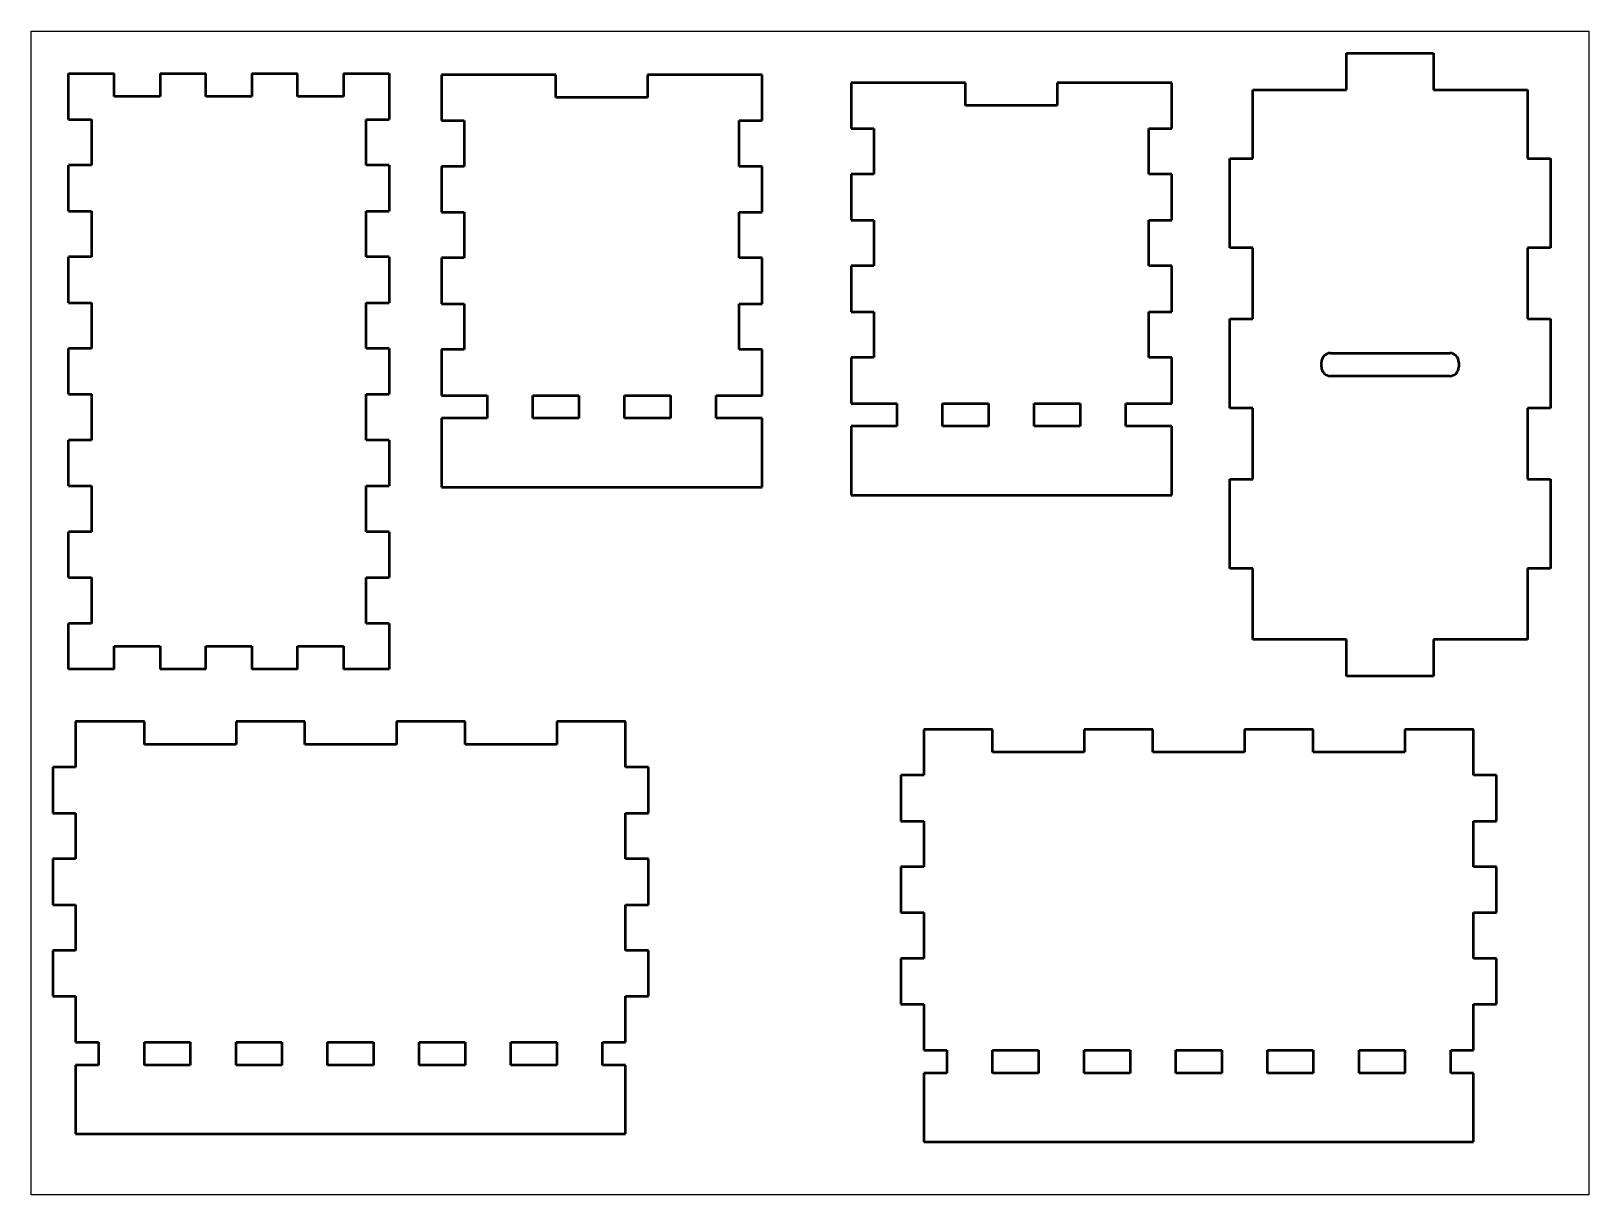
# Model space of a CAD drawing. Header units: millimetres. Extents: x 6 to 346, y 343 to 597.
import ezdxf

# ---------------------------------------------------------------- set-up
doc = ezdxf.new("R2010")
doc.units = ezdxf.units.MM
doc.layers.add('可見 (ISO)', color=7, linetype='Continuous', lineweight=50)
doc.layers.add('草圖幾何圖形 (ISO)', color=7, linetype='Continuous', lineweight=25)

msp = doc.modelspace()

# ---------------------------------------------------------------- linework, layer by layer
at = {"layer": '可見 (ISO)'}
for p, q in [((293.45, 592.16), (312.45, 592.16)), ((293.45, 584.16), (293.45, 592.16)), ((312.45, 592.16), (312.45, 584.16)), ((14.47, 587.67), (24.47, 587.67)), ((14.47, 577.67), (14.47, 587.67)), ((24.47, 582.67), (24.47, 587.67)), ((34.47, 587.67), (34.47, 582.67)), ((34.47, 587.67), (44.47, 587.67)), ((44.47, 582.67), (44.47, 587.67)), ((54.47, 587.67), (54.47, 582.67)), ((54.47, 587.67), (64.47, 587.67)), ((64.47, 582.67), (64.47, 587.67)), ((74.47, 587.67), (74.47, 582.67)), ((74.47, 587.67), (84.47, 587.67)), ((84.47, 587.67), (84.47, 577.67)), ((95.86, 587.43), (95.86, 577.43)), ((120.86, 587.43), (95.86, 587.43)), ((120.86, 582.43), (120.86, 587.43)), ((140.86, 587.43), (140.86, 582.43)), ((165.86, 587.43), (140.86, 587.43)), ((165.86, 577.43), (165.86, 587.43)), ((185.28, 585.69), (185.28, 575.69)), ((210.28, 585.69), (185.28, 585.69)), ((210.28, 580.69), (210.28, 585.69)), ((230.28, 585.69), (230.28, 580.69)), ((255.28, 585.69), (230.28, 585.69)), ((255.28, 575.69), (255.28, 585.69)), ((34.47, 582.67), (24.47, 582.67)), ((54.47, 582.67), (44.47, 582.67)), ((74.47, 582.67), (64.47, 582.67)), ((140.86, 582.43), (120.86, 582.43)), ((272.95, 584.16), (293.45, 584.16)), ((272.95, 569.16), (272.95, 584.16)), ((312.45, 584.16), (332.95, 584.16)), ((332.95, 584.16), (332.95, 569.16)), ((230.28, 580.69), (210.28, 580.69)), ((14.47, 577.67), (19.47, 577.67)), ((19.47, 577.67), (19.47, 567.67)), ((79.47, 567.67), (79.47, 577.67)), ((79.47, 577.67), (84.47, 577.67)), ((95.86, 577.43), (100.86, 577.43)), ((100.86, 577.43), (100.86, 567.43)), ((160.86, 577.43), (165.86, 577.43)), ((160.86, 567.43), (160.86, 577.43)), ((185.28, 575.69), (190.28, 575.69)), ((190.28, 575.69), (190.28, 565.69)), ((250.28, 575.69), (255.28, 575.69)), ((250.28, 565.69), (250.28, 575.69)), ((267.95, 569.16), (272.95, 569.16)), ((267.95, 549.66), (267.95, 569.16)), ((332.95, 569.16), (337.95, 569.16)), ((337.95, 569.16), (337.95, 549.66)), ((19.47, 567.67), (14.47, 567.67)), ((14.47, 557.67), (14.47, 567.67)), ((84.47, 567.67), (79.47, 567.67)), ((84.47, 567.67), (84.47, 557.67)), ((95.86, 567.43), (95.86, 557.43)), ((100.86, 567.43), (95.86, 567.43)), ((165.86, 567.43), (160.86, 567.43)), ((165.86, 557.43), (165.86, 567.43)), ((185.28, 565.69), (185.28, 555.69)), ((190.28, 565.69), (185.28, 565.69)), ((255.28, 565.69), (250.28, 565.69)), ((255.28, 555.69), (255.28, 565.69)), ((14.47, 557.67), (19.47, 557.67)), ((19.47, 557.67), (19.47, 547.67)), ((79.47, 547.67), (79.47, 557.67)), ((79.47, 557.67), (84.47, 557.67)), ((95.86, 557.43), (100.86, 557.43)), ((100.86, 557.43), (100.86, 547.43)), ((160.86, 547.43), (160.86, 557.43)), ((160.86, 557.43), (165.86, 557.43)), ((185.28, 555.69), (190.28, 555.69)), ((190.28, 555.69), (190.28, 545.69)), ((250.28, 545.69), (250.28, 555.69)), ((250.28, 555.69), (255.28, 555.69)), ((19.47, 547.67), (14.47, 547.67)), ((14.47, 537.67), (14.47, 547.67)), ((84.47, 547.67), (79.47, 547.67)), ((84.47, 547.67), (84.47, 537.67)), ((95.86, 547.43), (95.86, 537.43)), ((100.86, 547.43), (95.86, 547.43)), ((165.86, 547.43), (160.86, 547.43)), ((165.86, 537.43), (165.86, 547.43)), ((272.95, 549.66), (267.95, 549.66)), ((272.95, 534.16), (272.95, 549.66)), ((337.95, 549.66), (332.95, 549.66)), ((332.95, 549.66), (332.95, 534.16)), ((185.28, 545.69), (185.28, 535.69)), ((190.28, 545.69), (185.28, 545.69)), ((255.28, 545.69), (250.28, 545.69)), ((255.28, 535.69), (255.28, 545.69)), ((14.47, 537.67), (19.47, 537.67)), ((19.47, 537.67), (19.47, 527.67)), ((79.47, 537.67), (84.47, 537.67)), ((79.47, 527.67), (79.47, 537.67)), ((95.86, 537.43), (100.86, 537.43)), ((100.86, 537.43), (100.86, 527.43)), ((160.86, 537.43), (165.86, 537.43)), ((160.86, 527.43), (160.86, 537.43)), ((185.28, 535.69), (190.28, 535.69)), ((190.28, 535.69), (190.28, 525.69)), ((250.28, 535.69), (255.28, 535.69)), ((250.28, 525.69), (250.28, 535.69)), ((267.95, 534.16), (272.95, 534.16)), ((267.95, 514.66), (267.95, 534.16)), ((332.95, 534.16), (337.95, 534.16)), ((337.95, 534.16), (337.95, 514.66)), ((19.47, 527.67), (14.47, 527.67)), ((14.47, 517.67), (14.47, 527.67)), ((84.47, 527.67), (79.47, 527.67)), ((84.47, 527.67), (84.47, 517.67)), ((95.86, 527.43), (95.86, 517.43)), ((100.86, 527.43), (95.86, 527.43)), ((165.86, 527.43), (160.86, 527.43)), ((165.86, 517.43), (165.86, 527.43)), ((185.28, 525.69), (185.28, 515.69)), ((190.28, 525.69), (185.28, 525.69)), ((255.28, 525.69), (250.28, 525.69)), ((255.28, 515.69), (255.28, 525.69)), ((287.95, 523.66), (287.95, 524.66)), ((289.95, 526.66), (315.95, 526.66)), ((317.95, 524.66), (317.95, 523.66)), ((315.95, 521.66), (289.95, 521.66)), ((14.47, 517.67), (19.47, 517.67)), ((19.47, 517.67), (19.47, 507.67)), ((79.47, 507.67), (79.47, 517.67)), ((79.47, 517.67), (84.47, 517.67)), ((95.86, 517.43), (105.86, 517.43)), ((105.86, 517.43), (105.86, 512.43)), ((115.86, 517.43), (125.86, 517.43)), ((115.86, 512.43), (115.86, 517.43)), ((125.86, 517.43), (125.86, 512.43)), ((135.86, 517.43), (145.86, 517.43)), ((135.86, 512.43), (135.86, 517.43)), ((145.86, 517.43), (145.86, 512.43)), ((155.86, 517.43), (165.86, 517.43)), ((155.86, 512.43), (155.86, 517.43)), ((185.28, 515.69), (195.28, 515.69)), ((195.28, 515.69), (195.28, 510.69)), ((205.28, 515.69), (215.28, 515.69)), ((205.28, 510.69), (205.28, 515.69)), ((215.28, 515.69), (215.28, 510.69)), ((225.28, 515.69), (235.28, 515.69)), ((225.28, 510.69), (225.28, 515.69)), ((235.28, 515.69), (235.28, 510.69)), ((245.28, 515.69), (255.28, 515.69)), ((245.28, 510.69), (245.28, 515.69)), ((272.95, 514.66), (267.95, 514.66)), ((272.95, 499.16), (272.95, 514.66)), ((332.95, 514.66), (332.95, 499.16)), ((337.95, 514.66), (332.95, 514.66)), ((95.86, 512.43), (95.86, 497.43)), ((105.86, 512.43), (95.86, 512.43)), ((125.86, 512.43), (115.86, 512.43)), ((145.86, 512.43), (135.86, 512.43)), ((165.86, 512.43), (155.86, 512.43)), ((165.86, 497.43), (165.86, 512.43)), ((185.28, 510.69), (185.28, 495.69)), ((195.28, 510.69), (185.28, 510.69)), ((215.28, 510.69), (205.28, 510.69)), ((235.28, 510.69), (225.28, 510.69)), ((255.28, 510.69), (245.28, 510.69)), ((255.28, 495.69), (255.28, 510.69)), ((19.47, 507.67), (14.47, 507.67)), ((14.47, 497.67), (14.47, 507.67)), ((84.47, 507.67), (79.47, 507.67)), ((84.47, 507.67), (84.47, 497.67)), ((14.47, 497.67), (19.47, 497.67)), ((19.47, 497.67), (19.47, 487.67)), ((79.47, 487.67), (79.47, 497.67)), ((79.47, 497.67), (84.47, 497.67)), ((95.86, 497.43), (165.86, 497.43)), ((267.95, 499.16), (272.95, 499.16)), ((267.95, 479.66), (267.95, 499.16)), ((332.95, 499.16), (337.95, 499.16)), ((337.95, 499.16), (337.95, 479.66)), ((185.28, 495.69), (255.28, 495.69)), ((19.47, 487.67), (14.47, 487.67)), ((14.47, 477.67), (14.47, 487.67)), ((84.47, 487.67), (79.47, 487.67)), ((84.47, 487.67), (84.47, 477.67)), ((272.95, 479.66), (267.95, 479.66)), ((272.95, 464.16), (272.95, 479.66)), ((332.95, 479.66), (332.95, 464.16)), ((337.95, 479.66), (332.95, 479.66)), ((14.47, 477.67), (19.47, 477.67)), ((19.47, 477.67), (19.47, 467.67)), ((79.47, 467.67), (79.47, 477.67)), ((79.47, 477.67), (84.47, 477.67)), ((19.47, 467.67), (14.47, 467.67)), ((14.47, 457.67), (14.47, 467.67)), ((84.47, 467.67), (79.47, 467.67)), ((84.47, 467.67), (84.47, 457.67)), ((24.47, 457.67), (24.47, 462.67)), ((24.47, 462.67), (34.47, 462.67)), ((34.47, 462.67), (34.47, 457.67)), ((44.47, 462.67), (54.47, 462.67)), ((44.47, 457.67), (44.47, 462.67)), ((54.47, 462.67), (54.47, 457.67)), ((64.47, 457.67), (64.47, 462.67)), ((64.47, 462.67), (74.47, 462.67)), ((74.47, 462.67), (74.47, 457.67)), ((293.45, 464.16), (272.95, 464.16)), ((293.45, 456.16), (293.45, 464.16)), ((312.45, 464.16), (312.45, 456.16)), ((332.95, 464.16), (312.45, 464.16)), ((24.47, 457.67), (14.47, 457.67)), ((44.47, 457.67), (34.47, 457.67)), ((64.47, 457.67), (54.47, 457.67)), ((84.47, 457.67), (74.47, 457.67)), ((312.45, 456.16), (293.45, 456.16)), ((31.04, 446.27), (16.04, 446.27)), ((16.04, 446.27), (16.04, 436.27)), ((31.04, 441.27), (31.04, 446.27)), ((51.04, 446.27), (51.04, 441.27)), ((66.04, 446.27), (51.04, 446.27)), ((66.04, 441.27), (66.04, 446.27)), ((86.04, 446.27), (86.04, 441.27)), ((101.04, 446.27), (86.04, 446.27)), ((101.04, 441.27), (101.04, 446.27)), ((121.04, 446.27), (121.04, 441.27)), ((136.04, 446.27), (121.04, 446.27)), ((136.04, 436.27), (136.04, 446.27)), ((216.18, 444.53), (201.18, 444.53)), ((201.18, 444.53), (201.18, 434.53)), ((216.18, 439.53), (216.18, 444.53)), ((236.18, 444.53), (236.18, 439.53)), ((251.18, 444.53), (236.18, 444.53)), ((251.18, 439.53), (251.18, 444.53)), ((271.18, 444.53), (271.18, 439.53)), ((286.18, 444.53), (271.18, 444.53)), ((286.18, 439.53), (286.18, 444.53)), ((306.18, 444.53), (306.18, 439.53)), ((321.18, 444.53), (306.18, 444.53)), ((321.18, 434.53), (321.18, 444.53)), ((51.04, 441.27), (31.04, 441.27)), ((86.04, 441.27), (66.04, 441.27)), ((121.04, 441.27), (101.04, 441.27)), ((236.18, 439.53), (216.18, 439.53)), ((271.18, 439.53), (251.18, 439.53)), ((306.18, 439.53), (286.18, 439.53)), ((16.04, 436.27), (11.04, 436.27)), ((11.04, 436.27), (11.04, 426.27)), ((141.04, 436.27), (136.04, 436.27)), ((141.04, 426.27), (141.04, 436.27)), ((201.18, 434.53), (196.18, 434.53)), ((196.18, 434.53), (196.18, 424.53)), ((326.18, 434.53), (321.18, 434.53)), ((326.18, 424.53), (326.18, 434.53)), ((11.04, 426.27), (16.04, 426.27)), ((16.04, 426.27), (16.04, 416.27)), ((136.04, 416.27), (136.04, 426.27)), ((136.04, 426.27), (141.04, 426.27)), ((196.18, 424.53), (201.18, 424.53)), ((201.18, 424.53), (201.18, 414.53)), ((321.18, 414.53), (321.18, 424.53)), ((321.18, 424.53), (326.18, 424.53)), ((16.04, 416.27), (11.04, 416.27)), ((11.04, 416.27), (11.04, 406.27)), ((141.04, 416.27), (136.04, 416.27)), ((141.04, 406.27), (141.04, 416.27)), ((201.18, 414.53), (196.18, 414.53)), ((196.18, 414.53), (196.18, 404.53)), ((326.18, 414.53), (321.18, 414.53)), ((326.18, 404.53), (326.18, 414.53)), ((11.04, 406.27), (16.04, 406.27)), ((16.04, 406.27), (16.04, 396.27)), ((136.04, 396.27), (136.04, 406.27)), ((136.04, 406.27), (141.04, 406.27)), ((196.18, 404.53), (201.18, 404.53)), ((201.18, 404.53), (201.18, 394.53)), ((321.18, 394.53), (321.18, 404.53)), ((321.18, 404.53), (326.18, 404.53)), ((11.04, 396.27), (11.04, 386.27)), ((16.04, 396.27), (11.04, 396.27)), ((141.04, 396.27), (136.04, 396.27)), ((141.04, 386.27), (141.04, 396.27)), ((196.18, 394.53), (196.18, 384.53)), ((201.18, 394.53), (196.18, 394.53)), ((326.18, 394.53), (321.18, 394.53)), ((326.18, 384.53), (326.18, 394.53)), ((11.04, 386.27), (16.04, 386.27)), ((16.04, 386.27), (16.04, 376.27)), ((136.04, 376.27), (136.04, 386.27)), ((136.04, 386.27), (141.04, 386.27)), ((196.18, 384.53), (201.18, 384.53)), ((201.18, 384.53), (201.18, 374.53)), ((321.18, 374.53), (321.18, 384.53)), ((321.18, 384.53), (326.18, 384.53)), ((16.04, 376.27), (21.04, 376.27)), ((21.04, 376.27), (21.04, 371.27)), ((31.04, 376.27), (41.04, 376.27)), ((31.04, 371.27), (31.04, 376.27)), ((41.04, 376.27), (41.04, 371.27)), ((51.04, 371.27), (51.04, 376.27)), ((51.04, 376.27), (61.04, 376.27)), ((61.04, 376.27), (61.04, 371.27)), ((71.04, 376.27), (81.04, 376.27)), ((71.04, 371.27), (71.04, 376.27)), ((81.04, 376.27), (81.04, 371.27)), ((91.04, 376.27), (101.04, 376.27)), ((91.04, 371.27), (91.04, 376.27)), ((101.04, 376.27), (101.04, 371.27)), ((111.04, 376.27), (121.04, 376.27)), ((111.04, 371.27), (111.04, 376.27)), ((121.04, 376.27), (121.04, 371.27)), ((131.04, 376.27), (136.04, 376.27)), ((131.04, 371.27), (131.04, 376.27)), ((201.18, 374.53), (206.18, 374.53)), ((206.18, 374.53), (206.18, 369.53)), ((216.18, 374.53), (226.18, 374.53)), ((216.18, 369.53), (216.18, 374.53)), ((226.18, 374.53), (226.18, 369.53)), ((236.18, 369.53), (236.18, 374.53)), ((236.18, 374.53), (246.18, 374.53)), ((246.18, 374.53), (246.18, 369.53)), ((256.18, 374.53), (266.18, 374.53)), ((256.18, 369.53), (256.18, 374.53)), ((266.18, 374.53), (266.18, 369.53)), ((276.18, 374.53), (286.18, 374.53)), ((276.18, 369.53), (276.18, 374.53)), ((286.18, 374.53), (286.18, 369.53)), ((296.18, 374.53), (306.18, 374.53)), ((296.18, 369.53), (296.18, 374.53)), ((306.18, 374.53), (306.18, 369.53)), ((316.18, 374.53), (321.18, 374.53)), ((316.18, 369.53), (316.18, 374.53)), ((16.04, 371.27), (16.04, 356.27)), ((21.04, 371.27), (16.04, 371.27)), ((41.04, 371.27), (31.04, 371.27)), ((61.04, 371.27), (51.04, 371.27)), ((81.04, 371.27), (71.04, 371.27)), ((101.04, 371.27), (91.04, 371.27)), ((121.04, 371.27), (111.04, 371.27)), ((136.04, 371.27), (131.04, 371.27)), ((136.04, 356.27), (136.04, 371.27)), ((201.18, 369.53), (201.18, 354.53)), ((206.18, 369.53), (201.18, 369.53)), ((226.18, 369.53), (216.18, 369.53)), ((246.18, 369.53), (236.18, 369.53)), ((266.18, 369.53), (256.18, 369.53)), ((286.18, 369.53), (276.18, 369.53)), ((306.18, 369.53), (296.18, 369.53)), ((321.18, 369.53), (316.18, 369.53)), ((321.18, 354.53), (321.18, 369.53)), ((16.04, 356.27), (136.04, 356.27)), ((201.18, 354.53), (321.18, 354.53))]:
    msp.add_line(p, q, dxfattribs=at)
for centre, start, end in [((289.95, 524.66), 90, 180), ((289.95, 523.66), 180, 270), ((315.95, 524.66), 0, 90), ((315.95, 523.66), 270, 0)]:
    msp.add_arc(centre, 2, start, end, dxfattribs=at)
at = {"layer": '草圖幾何圖形 (ISO)'}
for p, q in [((6.32, 596.94), (346.32, 596.94)), ((6.32, 342.94), (6.32, 596.94)), ((346.32, 596.94), (346.32, 342.94)), ((346.32, 342.94), (6.32, 342.94))]:
    msp.add_line(p, q, dxfattribs=at)

doc.saveas('drawing.dxf')
